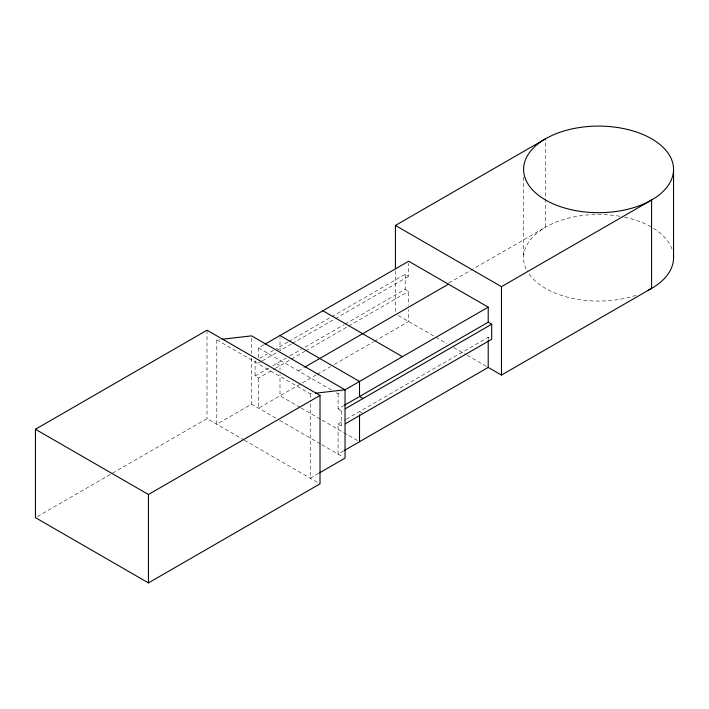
<?xml version="1.0" encoding="UTF-8"?>
<svg xmlns="http://www.w3.org/2000/svg" width="709" height="709" viewBox="0 0 709 709"><rect width="100%" height="100%" fill="white"/><g stroke="black" fill="none" stroke-linecap="round" stroke-linejoin="round"><path stroke-width="0.53" stroke-dasharray="3.54 2.66" d="M258.555 357.593L258.555 347.906L264.147 344.671M259.733 358.275L275.588 349.12M287.96 341.977L276.519 348.58L279.133 350.086M288.909 341.428L330.855 317.215M331.803 316.666L405.202 274.294L408.676 276.297L408.676 263.385M261.355 361.36L258.555 362.973L255.072 360.961L255.072 376.036L258.555 378.039L274.41 368.893M262.286 360.819L276.271 352.745M291.443 343.989L280.002 350.592L280.002 337.679M292.392 343.44L334.329 319.227M335.286 318.678L408.676 276.297M255.072 376.036L269.066 367.953M272.788 365.809L286.055 358.151M289.866 355.945L301.307 349.342M305.118 347.144L344.193 324.58M345.15 324.031L405.202 289.361L408.676 291.364L408.676 305.357M275.34 368.352L290.486 359.605M291.443 359.055L304.781 351.354M305.739 350.804L347.676 326.592M348.633 326.034L408.676 291.364M37.364 516.56L207.019 418.602L243.497 439.669M448.974 282.935L545.549 227.181L545.549 138.778M298.321 370.86L303.913 367.634M275.801 418.133L251.598 404.157L216.794 424.248L216.794 339.868L220.056 339.496M316.223 374.884L258.555 408.18L258.555 378.039M317.171 374.334L330.518 366.633M334.329 364.426L373.413 341.862M374.37 341.313L408.676 321.505L408.676 309.665M336.19 392.724L338.087 393.823L341.809 391.669M338.087 393.823L338.087 408.889L343.679 405.663M338.087 408.889L341.561 410.901L343.431 409.82M343.679 450.862L338.087 454.097L338.087 423.955L345.54 419.648M346.471 419.108L488.209 337.28L491.691 339.292M338.087 423.955L341.561 425.967L343.431 424.886M318.713 473.311L310.241 478.203L310.241 400.399M216.794 339.868L310.241 393.823L313.511 393.442M398.263 315.487L447.007 343.635M453.716 347.507L466.168 354.695M467.125 355.244L488.209 367.422M258.555 347.906L331.457 389.994M276.519 363.655L280.002 365.658L280.002 369.965M363.008 413.586L359.525 411.574L359.525 413.728M300.12 407.409L280.002 395.799L280.002 374.272M301.077 407.967L321.204 419.586M322.161 420.136L359.525 441.707M279.638 420.348L320.831 444.135M321.797 444.685L343.307 457.11M244.445 440.218L320.016 483.848M523.588 177.126L523.588 257.784M488.209 337.28L488.209 339.434M405.202 274.294L405.202 289.361M395.427 270.758L395.427 312.749M341.561 410.901L341.561 425.967M310.241 393.823L310.241 399.3M251.598 338.051L251.598 353.481M251.598 357.885L251.598 404.157M207.019 330.208L207.019 418.602M636.062 295.281A74.977 43.293 0 0 1 527.053 270.794M526.149 268.995A74.977 43.293 0 0 1 546.364 226.712A74.977 43.293 0 0 1 620.18 216.334M624.558 217.184A74.977 43.293 0 0 1 651.589 227.181M653.521 228.333A74.977 43.293 0 0 1 672.788 251.624"/><path stroke-width="1.06" d="M35.45 429.264L207.019 330.208L320.016 395.445L320.016 483.848L148.447 582.904L35.45 517.667L35.45 429.264L148.447 494.501L320.016 395.445M395.427 268.543L395.427 225.453L545.549 138.778M265.086 344.14L408.676 261.231L488.209 307.148L488.209 322.214L344.609 405.123M304.843 367.094L448.442 284.185M395.427 225.453L501.467 286.675L651.589 200L651.589 288.395L501.467 375.07L488.209 367.422L344.609 450.321M344.609 390.056L488.209 307.148M345.292 408.747L491.691 324.226L491.691 339.292L345.292 423.814M319.653 472.77L345.044 458.111L345.044 389.799L251.598 335.853L222.236 339.239M315.682 393.194L345.044 389.799M488.209 322.214L491.691 324.226M322.896 310.764L402.42 356.671M280.002 335.525L359.525 381.442L359.525 396.508L363.008 398.52M673.55 169.389A74.977 43.293 0 0 1 561.076 206.877A74.977 43.293 0 0 1 561.076 131.901A74.977 43.293 0 0 1 673.55 169.389L673.55 257.784M501.467 286.675L501.467 375.07M488.209 340.515L488.209 367.422M359.525 414.8L359.525 441.707M148.447 494.501L148.447 582.904M673.47 255.736A74.977 43.293 0 0 1 648.026 290.327"/></g></svg>
